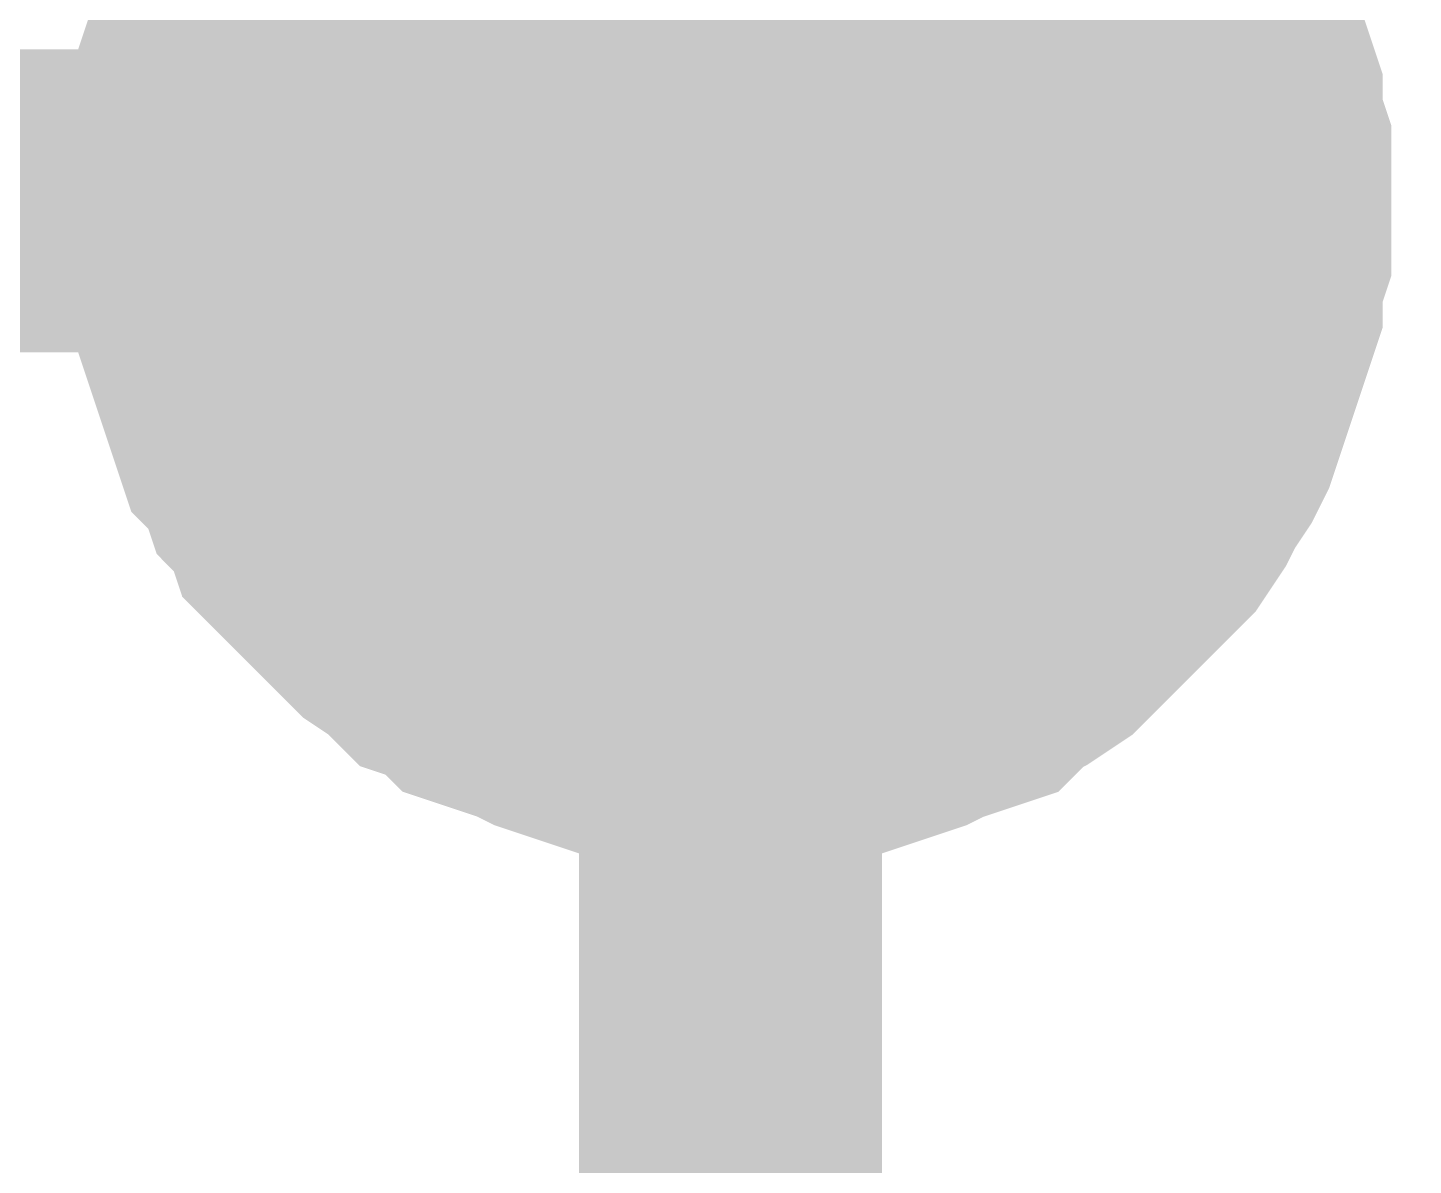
# Model space of a CAD drawing. Header units: inches. Extents: x 0 to 431, y 0 to 297.
# Drawn here: x 28.314 to 29.686, y 90.046 to 91.171 of the extents above; entities that cross this region are included whole.
import ezdxf

# ---------------------------------------------------------------- set-up
doc = ezdxf.new("R2010")
doc.units = ezdxf.units.IN
doc.layers.add('Sheet', color=255, linetype='Continuous')

msp = doc.modelspace()

# ---------------------------------------------------------------- linework, layer by layer
at = {"layer": 'Sheet'}
for points in [[(65.5057, 98.9985, 0.2997, 0.2997, 0), (29.01, 98.9985, 0.2997, 0.2997, 0), (29.01, 91, 0.2997, 0.2997, 0), (29.01, 70.9953, 0.2997, 0.2997, 0)], [(28.4976, 91, 0.2997, 0.2997, 0), (28.4976, 91.0252, 0.2997, 0.2997, 0), (28.4976, 91.0504, 0.2997, 0.2997, 0), (28.506, 91.0756, 0.2997, 0.2997, 0), (28.506, 91.1008, 0.2997, 0.2997, 0), (28.5144, 91.126, 0.2997, 0.2997, 0), (28.5228, 91.1512, 0.2997, 0.2997, 0), (28.5312, 91.1764, 0.2997, 0.2997, 0), (28.5396, 91.1933, 0.2997, 0.2997, 0), (28.548, 91.2185, 0.2997, 0.2997, 0), (28.5648, 91.2437, 0.2997, 0.2997, 0), (28.5732, 91.2605, 0.2997, 0.2997, 0), (28.59, 91.2773, 0.2997, 0.2997, 0), (28.5984, 91.3025, 0.2997, 0.2997, 0), (28.6152, 91.3193, 0.2997, 0.2997, 0), (28.632, 91.3361, 0.2997, 0.2997, 0)], [(28.4976, 91, 0.2997, 0.2997, 0), (28.4976, 91.0252, 0.2997, 0.2997, 0), (28.4976, 91.0504, 0.2997, 0.2997, 0), (28.506, 91.0756, 0.2997, 0.2997, 0), (28.506, 91.1008, 0.2997, 0.2997, 0), (28.5144, 91.126, 0.2997, 0.2997, 0), (28.5228, 91.1512, 0.2997, 0.2997, 0), (28.5312, 91.1764, 0.2997, 0.2997, 0), (28.5396, 91.1933, 0.2997, 0.2997, 0), (28.548, 91.2185, 0.2997, 0.2997, 0), (28.5648, 91.2437, 0.2997, 0.2997, 0), (28.5732, 91.2605, 0.2997, 0.2997, 0), (28.59, 91.2773, 0.2997, 0.2997, 0), (28.5984, 91.3025, 0.2997, 0.2997, 0), (28.6152, 91.3193, 0.2997, 0.2997, 0), (28.632, 91.3361, 0.2997, 0.2997, 0)], [(28.4976, 91, 0.2997, 0.2997, 0), (28.4976, 91.0252, 0.2997, 0.2997, 0), (28.4976, 91.0504, 0.2997, 0.2997, 0), (28.506, 91.0756, 0.2997, 0.2997, 0), (28.506, 91.1008, 0.2997, 0.2997, 0), (28.5144, 91.126, 0.2997, 0.2997, 0), (28.5228, 91.1512, 0.2997, 0.2997, 0), (28.5312, 91.1764, 0.2997, 0.2997, 0), (28.5396, 91.1933, 0.2997, 0.2997, 0), (28.548, 91.2185, 0.2997, 0.2997, 0), (28.5648, 91.2437, 0.2997, 0.2997, 0), (28.5732, 91.2605, 0.2997, 0.2997, 0), (28.59, 91.2773, 0.2997, 0.2997, 0), (28.5984, 91.3025, 0.2997, 0.2997, 0), (28.6152, 91.3193, 0.2997, 0.2997, 0), (28.632, 91.3361, 0.2997, 0.2997, 0)], [(28.4976, 91, 0.2997, 0.2997, 0), (28.4976, 91.0252, 0.2997, 0.2997, 0), (28.4976, 91.0504, 0.2997, 0.2997, 0), (28.506, 91.0756, 0.2997, 0.2997, 0), (28.506, 91.1008, 0.2997, 0.2997, 0), (28.5144, 91.126, 0.2997, 0.2997, 0), (28.5228, 91.1512, 0.2997, 0.2997, 0), (28.5312, 91.1764, 0.2997, 0.2997, 0), (28.5396, 91.1933, 0.2997, 0.2997, 0), (28.548, 91.2185, 0.2997, 0.2997, 0), (28.5648, 91.2437, 0.2997, 0.2997, 0), (28.5732, 91.2605, 0.2997, 0.2997, 0), (28.59, 91.2773, 0.2997, 0.2997, 0), (28.5984, 91.3025, 0.2997, 0.2997, 0), (28.6152, 91.3193, 0.2997, 0.2997, 0), (28.632, 91.3361, 0.2997, 0.2997, 0)], [(29.3797, 91.3361, 0.2997, 0.2997, 0), (29.3965, 91.3193, 0.2997, 0.2997, 0), (29.4133, 91.3025, 0.2997, 0.2997, 0), (29.4301, 91.2773, 0.2997, 0.2997, 0), (29.4385, 91.2605, 0.2997, 0.2997, 0), (29.4553, 91.2437, 0.2997, 0.2997, 0), (29.4637, 91.2185, 0.2997, 0.2997, 0), (29.4721, 91.1933, 0.2997, 0.2997, 0), (29.4805, 91.1764, 0.2997, 0.2997, 0), (29.4889, 91.1512, 0.2997, 0.2997, 0), (29.4973, 91.126, 0.2997, 0.2997, 0), (29.5057, 91.1008, 0.2997, 0.2997, 0), (29.5057, 91.0756, 0.2997, 0.2997, 0), (29.5141, 91.0504, 0.2997, 0.2997, 0), (29.5141, 91.0252, 0.2997, 0.2997, 0), (29.5141, 91, 0.2997, 0.2997, 0)], [(29.3797, 91.3361, 0.2997, 0.2997, 0), (29.3965, 91.3193, 0.2997, 0.2997, 0), (29.4133, 91.3025, 0.2997, 0.2997, 0), (29.4301, 91.2773, 0.2997, 0.2997, 0), (29.4385, 91.2605, 0.2997, 0.2997, 0), (29.4553, 91.2437, 0.2997, 0.2997, 0), (29.4637, 91.2185, 0.2997, 0.2997, 0), (29.4721, 91.1933, 0.2997, 0.2997, 0), (29.4805, 91.1764, 0.2997, 0.2997, 0), (29.4889, 91.1512, 0.2997, 0.2997, 0), (29.4973, 91.126, 0.2997, 0.2997, 0), (29.5057, 91.1008, 0.2997, 0.2997, 0), (29.5057, 91.0756, 0.2997, 0.2997, 0), (29.5141, 91.0504, 0.2997, 0.2997, 0), (29.5141, 91.0252, 0.2997, 0.2997, 0), (29.5141, 91, 0.2997, 0.2997, 0)], [(29.3797, 91.3361, 0.2997, 0.2997, 0), (29.3965, 91.3193, 0.2997, 0.2997, 0), (29.4133, 91.3025, 0.2997, 0.2997, 0), (29.4301, 91.2773, 0.2997, 0.2997, 0), (29.4385, 91.2605, 0.2997, 0.2997, 0), (29.4553, 91.2437, 0.2997, 0.2997, 0), (29.4637, 91.2185, 0.2997, 0.2997, 0), (29.4721, 91.1933, 0.2997, 0.2997, 0), (29.4805, 91.1764, 0.2997, 0.2997, 0), (29.4889, 91.1512, 0.2997, 0.2997, 0), (29.4973, 91.126, 0.2997, 0.2997, 0), (29.5057, 91.1008, 0.2997, 0.2997, 0), (29.5057, 91.0756, 0.2997, 0.2997, 0), (29.5141, 91.0504, 0.2997, 0.2997, 0), (29.5141, 91.0252, 0.2997, 0.2997, 0), (29.5141, 91, 0.2997, 0.2997, 0)], [(29.3797, 91.3361, 0.2997, 0.2997, 0), (29.3965, 91.3193, 0.2997, 0.2997, 0), (29.4133, 91.3025, 0.2997, 0.2997, 0), (29.4301, 91.2773, 0.2997, 0.2997, 0), (29.4385, 91.2605, 0.2997, 0.2997, 0), (29.4553, 91.2437, 0.2997, 0.2997, 0), (29.4637, 91.2185, 0.2997, 0.2997, 0), (29.4721, 91.1933, 0.2997, 0.2997, 0), (29.4805, 91.1764, 0.2997, 0.2997, 0), (29.4889, 91.1512, 0.2997, 0.2997, 0), (29.4973, 91.126, 0.2997, 0.2997, 0), (29.5057, 91.1008, 0.2997, 0.2997, 0), (29.5057, 91.0756, 0.2997, 0.2997, 0), (29.5141, 91.0504, 0.2997, 0.2997, 0), (29.5141, 91.0252, 0.2997, 0.2997, 0), (29.5141, 91, 0.2997, 0.2997, 0)], [(28.4976, 91, 0.0991, 0.0991, 0), (28.4976, 91.0252, 0.0991, 0.0991, 0), (28.4976, 91.0504, 0.0991, 0.0991, 0), (28.506, 91.0756, 0.0991, 0.0991, 0), (28.506, 91.1008, 0.0991, 0.0991, 0), (28.5144, 91.126, 0.0991, 0.0991, 0), (28.5228, 91.1512, 0.0991, 0.0991, 0), (28.5312, 91.1764, 0.0991, 0.0991, 0), (28.5396, 91.1933, 0.0991, 0.0991, 0), (28.548, 91.2185, 0.0991, 0.0991, 0), (28.5648, 91.2437, 0.0991, 0.0991, 0)], [(28.4976, 91, 0.0991, 0.0991, 0), (28.4976, 91.0252, 0.0991, 0.0991, 0), (28.4976, 91.0504, 0.0991, 0.0991, 0), (28.506, 91.0756, 0.0991, 0.0991, 0), (28.506, 91.1008, 0.0991, 0.0991, 0), (28.5144, 91.126, 0.0991, 0.0991, 0), (28.5228, 91.1512, 0.0991, 0.0991, 0), (28.5312, 91.1764, 0.0991, 0.0991, 0), (28.5396, 91.1933, 0.0991, 0.0991, 0), (28.548, 91.2185, 0.0991, 0.0991, 0), (28.5648, 91.2437, 0.0991, 0.0991, 0)], [(28.4976, 91, 0.0991, 0.0991, 0), (28.4976, 91.0252, 0.0991, 0.0991, 0), (28.4976, 91.0504, 0.0991, 0.0991, 0), (28.506, 91.0756, 0.0991, 0.0991, 0), (28.506, 91.1008, 0.0991, 0.0991, 0), (28.5144, 91.126, 0.0991, 0.0991, 0), (28.5228, 91.1512, 0.0991, 0.0991, 0), (28.5312, 91.1764, 0.0991, 0.0991, 0), (28.5396, 91.1933, 0.0991, 0.0991, 0), (28.548, 91.2185, 0.0991, 0.0991, 0), (28.5648, 91.2437, 0.0991, 0.0991, 0)], [(28.4976, 91, 0.0991, 0.0991, 0), (28.4976, 91.0252, 0.0991, 0.0991, 0), (28.4976, 91.0504, 0.0991, 0.0991, 0), (28.506, 91.0756, 0.0991, 0.0991, 0), (28.506, 91.1008, 0.0991, 0.0991, 0), (28.5144, 91.126, 0.0991, 0.0991, 0), (28.5228, 91.1512, 0.0991, 0.0991, 0), (28.5312, 91.1764, 0.0991, 0.0991, 0), (28.5396, 91.1933, 0.0991, 0.0991, 0), (28.548, 91.2185, 0.0991, 0.0991, 0), (28.5648, 91.2437, 0.0991, 0.0991, 0)], [(29.4553, 91.2437, 0.0991, 0.0991, 0), (29.4637, 91.2185, 0.0991, 0.0991, 0), (29.4721, 91.1933, 0.0991, 0.0991, 0), (29.4805, 91.1764, 0.0991, 0.0991, 0), (29.4889, 91.1512, 0.0991, 0.0991, 0), (29.4973, 91.126, 0.0991, 0.0991, 0), (29.5057, 91.1008, 0.0991, 0.0991, 0), (29.5057, 91.0756, 0.0991, 0.0991, 0), (29.5141, 91.0504, 0.0991, 0.0991, 0), (29.5141, 91.0252, 0.0991, 0.0991, 0), (29.5141, 91, 0.0991, 0.0991, 0)], [(29.4553, 91.2437, 0.0991, 0.0991, 0), (29.4637, 91.2185, 0.0991, 0.0991, 0), (29.4721, 91.1933, 0.0991, 0.0991, 0), (29.4805, 91.1764, 0.0991, 0.0991, 0), (29.4889, 91.1512, 0.0991, 0.0991, 0), (29.4973, 91.126, 0.0991, 0.0991, 0), (29.5057, 91.1008, 0.0991, 0.0991, 0), (29.5057, 91.0756, 0.0991, 0.0991, 0), (29.5141, 91.0504, 0.0991, 0.0991, 0), (29.5141, 91.0252, 0.0991, 0.0991, 0), (29.5141, 91, 0.0991, 0.0991, 0)], [(29.4553, 91.2437, 0.0991, 0.0991, 0), (29.4637, 91.2185, 0.0991, 0.0991, 0), (29.4721, 91.1933, 0.0991, 0.0991, 0), (29.4805, 91.1764, 0.0991, 0.0991, 0), (29.4889, 91.1512, 0.0991, 0.0991, 0), (29.4973, 91.126, 0.0991, 0.0991, 0), (29.5057, 91.1008, 0.0991, 0.0991, 0), (29.5057, 91.0756, 0.0991, 0.0991, 0), (29.5141, 91.0504, 0.0991, 0.0991, 0), (29.5141, 91.0252, 0.0991, 0.0991, 0), (29.5141, 91, 0.0991, 0.0991, 0)], [(29.4553, 91.2437, 0.0991, 0.0991, 0), (29.4637, 91.2185, 0.0991, 0.0991, 0), (29.4721, 91.1933, 0.0991, 0.0991, 0), (29.4805, 91.1764, 0.0991, 0.0991, 0), (29.4889, 91.1512, 0.0991, 0.0991, 0), (29.4973, 91.126, 0.0991, 0.0991, 0), (29.5057, 91.1008, 0.0991, 0.0991, 0), (29.5057, 91.0756, 0.0991, 0.0991, 0), (29.5141, 91.0504, 0.0991, 0.0991, 0), (29.5141, 91.0252, 0.0991, 0.0991, 0), (29.5141, 91, 0.0991, 0.0991, 0)], [(29.01, 60.9971, 0.2997, 0.2997, 0), (16.0131, 60.9971, 0.2997, 0.2997, 0), (16.0131, 91, 0.2997, 0.2997, 0), (29.01, 91, 0.2997, 0.2997, 0)], [(29.01, 90.4875, 0.2997, 0.2997, 0), (28.9848, 90.4875, 0.2997, 0.2997, 0), (28.9596, 90.4875, 0.2997, 0.2997, 0), (28.9344, 90.4959, 0.2997, 0.2997, 0), (28.9092, 90.4959, 0.2997, 0.2997, 0), (28.884, 90.5043, 0.2997, 0.2997, 0), (28.8588, 90.5127, 0.2997, 0.2997, 0), (28.8336, 90.5211, 0.2997, 0.2997, 0), (28.8168, 90.5295, 0.2997, 0.2997, 0), (28.7916, 90.5379, 0.2997, 0.2997, 0), (28.7664, 90.5463, 0.2997, 0.2997, 0), (28.7496, 90.5631, 0.2997, 0.2997, 0), (28.7244, 90.5715, 0.2997, 0.2997, 0), (28.7076, 90.5883, 0.2997, 0.2997, 0), (28.6824, 90.6051, 0.2997, 0.2997, 0), (28.6656, 90.6219, 0.2997, 0.2997, 0), (28.6488, 90.6387, 0.2997, 0.2997, 0), (28.632, 90.6555, 0.2997, 0.2997, 0), (28.6152, 90.6723, 0.2997, 0.2997, 0), (28.5984, 90.6891, 0.2997, 0.2997, 0), (28.59, 90.7143, 0.2997, 0.2997, 0), (28.5732, 90.7312, 0.2997, 0.2997, 0), (28.5648, 90.7564, 0.2997, 0.2997, 0), (28.548, 90.7732, 0.2997, 0.2997, 0), (28.5396, 90.7984, 0.2997, 0.2997, 0), (28.5312, 90.8236, 0.2997, 0.2997, 0), (28.5228, 90.8488, 0.2997, 0.2997, 0), (28.5144, 90.874, 0.2997, 0.2997, 0), (28.506, 90.8992, 0.2997, 0.2997, 0), (28.506, 90.9244, 0.2997, 0.2997, 0), (28.4976, 90.9496, 0.2997, 0.2997, 0), (28.4976, 90.9748, 0.2997, 0.2997, 0), (28.4976, 91, 0.2997, 0.2997, 0)], [(28.4976, 91, 0.2997, 0.2997, 0), (28.4976, 91, 0.2997, 0.2997, 0)], [(29.01, 90.4875, 0.2997, 0.2997, 0), (28.9848, 90.4875, 0.2997, 0.2997, 0), (28.9596, 90.4875, 0.2997, 0.2997, 0), (28.9344, 90.4959, 0.2997, 0.2997, 0), (28.9092, 90.4959, 0.2997, 0.2997, 0), (28.884, 90.5043, 0.2997, 0.2997, 0), (28.8588, 90.5127, 0.2997, 0.2997, 0), (28.8336, 90.5211, 0.2997, 0.2997, 0), (28.8168, 90.5295, 0.2997, 0.2997, 0), (28.7916, 90.5379, 0.2997, 0.2997, 0), (28.7664, 90.5463, 0.2997, 0.2997, 0), (28.7496, 90.5631, 0.2997, 0.2997, 0), (28.7244, 90.5715, 0.2997, 0.2997, 0), (28.7076, 90.5883, 0.2997, 0.2997, 0), (28.6824, 90.6051, 0.2997, 0.2997, 0), (28.6656, 90.6219, 0.2997, 0.2997, 0), (28.6488, 90.6387, 0.2997, 0.2997, 0), (28.632, 90.6555, 0.2997, 0.2997, 0), (28.6152, 90.6723, 0.2997, 0.2997, 0), (28.5984, 90.6891, 0.2997, 0.2997, 0), (28.59, 90.7143, 0.2997, 0.2997, 0), (28.5732, 90.7312, 0.2997, 0.2997, 0), (28.5648, 90.7564, 0.2997, 0.2997, 0), (28.548, 90.7732, 0.2997, 0.2997, 0), (28.5396, 90.7984, 0.2997, 0.2997, 0), (28.5312, 90.8236, 0.2997, 0.2997, 0), (28.5228, 90.8488, 0.2997, 0.2997, 0), (28.5144, 90.874, 0.2997, 0.2997, 0), (28.506, 90.8992, 0.2997, 0.2997, 0), (28.506, 90.9244, 0.2997, 0.2997, 0), (28.4976, 90.9496, 0.2997, 0.2997, 0), (28.4976, 90.9748, 0.2997, 0.2997, 0), (28.4976, 91, 0.2997, 0.2997, 0)], [(28.4976, 91, 0.2997, 0.2997, 0), (28.4976, 91, 0.2997, 0.2997, 0)], [(29.01, 90.4875, 0.2997, 0.2997, 0), (28.9848, 90.4875, 0.2997, 0.2997, 0), (28.9596, 90.4875, 0.2997, 0.2997, 0), (28.9344, 90.4959, 0.2997, 0.2997, 0), (28.9092, 90.4959, 0.2997, 0.2997, 0), (28.884, 90.5043, 0.2997, 0.2997, 0), (28.8588, 90.5127, 0.2997, 0.2997, 0), (28.8336, 90.5211, 0.2997, 0.2997, 0), (28.8168, 90.5295, 0.2997, 0.2997, 0), (28.7916, 90.5379, 0.2997, 0.2997, 0), (28.7664, 90.5463, 0.2997, 0.2997, 0), (28.7496, 90.5631, 0.2997, 0.2997, 0), (28.7244, 90.5715, 0.2997, 0.2997, 0), (28.7076, 90.5883, 0.2997, 0.2997, 0), (28.6824, 90.6051, 0.2997, 0.2997, 0), (28.6656, 90.6219, 0.2997, 0.2997, 0), (28.6488, 90.6387, 0.2997, 0.2997, 0), (28.632, 90.6555, 0.2997, 0.2997, 0), (28.6152, 90.6723, 0.2997, 0.2997, 0), (28.5984, 90.6891, 0.2997, 0.2997, 0), (28.59, 90.7143, 0.2997, 0.2997, 0), (28.5732, 90.7312, 0.2997, 0.2997, 0), (28.5648, 90.7564, 0.2997, 0.2997, 0), (28.548, 90.7732, 0.2997, 0.2997, 0), (28.5396, 90.7984, 0.2997, 0.2997, 0), (28.5312, 90.8236, 0.2997, 0.2997, 0), (28.5228, 90.8488, 0.2997, 0.2997, 0), (28.5144, 90.874, 0.2997, 0.2997, 0), (28.506, 90.8992, 0.2997, 0.2997, 0), (28.506, 90.9244, 0.2997, 0.2997, 0), (28.4976, 90.9496, 0.2997, 0.2997, 0), (28.4976, 90.9748, 0.2997, 0.2997, 0), (28.4976, 91, 0.2997, 0.2997, 0)], [(28.4976, 91, 0.2997, 0.2997, 0), (28.4976, 91, 0.2997, 0.2997, 0)], [(29.01, 90.4875, 0.2997, 0.2997, 0), (28.9848, 90.4875, 0.2997, 0.2997, 0), (28.9596, 90.4875, 0.2997, 0.2997, 0), (28.9344, 90.4959, 0.2997, 0.2997, 0), (28.9092, 90.4959, 0.2997, 0.2997, 0), (28.884, 90.5043, 0.2997, 0.2997, 0), (28.8588, 90.5127, 0.2997, 0.2997, 0), (28.8336, 90.5211, 0.2997, 0.2997, 0), (28.8168, 90.5295, 0.2997, 0.2997, 0), (28.7916, 90.5379, 0.2997, 0.2997, 0), (28.7664, 90.5463, 0.2997, 0.2997, 0), (28.7496, 90.5631, 0.2997, 0.2997, 0), (28.7244, 90.5715, 0.2997, 0.2997, 0), (28.7076, 90.5883, 0.2997, 0.2997, 0), (28.6824, 90.6051, 0.2997, 0.2997, 0), (28.6656, 90.6219, 0.2997, 0.2997, 0), (28.6488, 90.6387, 0.2997, 0.2997, 0), (28.632, 90.6555, 0.2997, 0.2997, 0), (28.6152, 90.6723, 0.2997, 0.2997, 0), (28.5984, 90.6891, 0.2997, 0.2997, 0), (28.59, 90.7143, 0.2997, 0.2997, 0), (28.5732, 90.7312, 0.2997, 0.2997, 0), (28.5648, 90.7564, 0.2997, 0.2997, 0), (28.548, 90.7732, 0.2997, 0.2997, 0), (28.5396, 90.7984, 0.2997, 0.2997, 0), (28.5312, 90.8236, 0.2997, 0.2997, 0), (28.5228, 90.8488, 0.2997, 0.2997, 0), (28.5144, 90.874, 0.2997, 0.2997, 0), (28.506, 90.8992, 0.2997, 0.2997, 0), (28.506, 90.9244, 0.2997, 0.2997, 0), (28.4976, 90.9496, 0.2997, 0.2997, 0), (28.4976, 90.9748, 0.2997, 0.2997, 0), (28.4976, 91, 0.2997, 0.2997, 0)], [(28.4976, 91, 0.2997, 0.2997, 0), (28.4976, 91, 0.2997, 0.2997, 0)], [(29.5141, 91, 0.2997, 0.2997, 0), (29.5141, 90.9748, 0.2997, 0.2997, 0), (29.5141, 90.9496, 0.2997, 0.2997, 0), (29.5057, 90.9244, 0.2997, 0.2997, 0), (29.5057, 90.8992, 0.2997, 0.2997, 0), (29.4973, 90.874, 0.2997, 0.2997, 0), (29.4889, 90.8488, 0.2997, 0.2997, 0), (29.4805, 90.8236, 0.2997, 0.2997, 0), (29.4721, 90.7984, 0.2997, 0.2997, 0), (29.4637, 90.7732, 0.2997, 0.2997, 0), (29.4553, 90.7564, 0.2997, 0.2997, 0), (29.4385, 90.7312, 0.2997, 0.2997, 0), (29.4301, 90.7143, 0.2997, 0.2997, 0), (29.4133, 90.6891, 0.2997, 0.2997, 0), (29.3965, 90.6723, 0.2997, 0.2997, 0), (29.3797, 90.6555, 0.2997, 0.2997, 0), (29.3629, 90.6387, 0.2997, 0.2997, 0), (29.3461, 90.6219, 0.2997, 0.2997, 0), (29.3293, 90.6051, 0.2997, 0.2997, 0), (29.3125, 90.5883, 0.2997, 0.2997, 0), (29.2873, 90.5715, 0.2997, 0.2997, 0), (29.2705, 90.5631, 0.2997, 0.2997, 0), (29.2537, 90.5463, 0.2997, 0.2997, 0), (29.2285, 90.5379, 0.2997, 0.2997, 0), (29.2033, 90.5295, 0.2997, 0.2997, 0), (29.1865, 90.5211, 0.2997, 0.2997, 0), (29.1613, 90.5127, 0.2997, 0.2997, 0), (29.1361, 90.5043, 0.2997, 0.2997, 0), (29.1109, 90.4959, 0.2997, 0.2997, 0), (29.0857, 90.4959, 0.2997, 0.2997, 0), (29.0605, 90.4875, 0.2997, 0.2997, 0), (29.0353, 90.4875, 0.2997, 0.2997, 0), (29.01, 90.4875, 0.2997, 0.2997, 0)], [(29.5141, 91, 0.2997, 0.2997, 0), (29.5141, 90.9748, 0.2997, 0.2997, 0), (29.5141, 90.9496, 0.2997, 0.2997, 0), (29.5057, 90.9244, 0.2997, 0.2997, 0), (29.5057, 90.8992, 0.2997, 0.2997, 0), (29.4973, 90.874, 0.2997, 0.2997, 0), (29.4889, 90.8488, 0.2997, 0.2997, 0), (29.4805, 90.8236, 0.2997, 0.2997, 0), (29.4721, 90.7984, 0.2997, 0.2997, 0), (29.4637, 90.7732, 0.2997, 0.2997, 0), (29.4553, 90.7564, 0.2997, 0.2997, 0), (29.4385, 90.7312, 0.2997, 0.2997, 0), (29.4301, 90.7143, 0.2997, 0.2997, 0), (29.4133, 90.6891, 0.2997, 0.2997, 0), (29.3965, 90.6723, 0.2997, 0.2997, 0), (29.3797, 90.6555, 0.2997, 0.2997, 0), (29.3629, 90.6387, 0.2997, 0.2997, 0), (29.3461, 90.6219, 0.2997, 0.2997, 0), (29.3293, 90.6051, 0.2997, 0.2997, 0), (29.3125, 90.5883, 0.2997, 0.2997, 0), (29.2873, 90.5715, 0.2997, 0.2997, 0), (29.2705, 90.5631, 0.2997, 0.2997, 0), (29.2537, 90.5463, 0.2997, 0.2997, 0), (29.2285, 90.5379, 0.2997, 0.2997, 0), (29.2033, 90.5295, 0.2997, 0.2997, 0), (29.1865, 90.5211, 0.2997, 0.2997, 0), (29.1613, 90.5127, 0.2997, 0.2997, 0), (29.1361, 90.5043, 0.2997, 0.2997, 0), (29.1109, 90.4959, 0.2997, 0.2997, 0), (29.0857, 90.4959, 0.2997, 0.2997, 0), (29.0605, 90.4875, 0.2997, 0.2997, 0), (29.0353, 90.4875, 0.2997, 0.2997, 0), (29.01, 90.4875, 0.2997, 0.2997, 0)], [(29.5141, 91, 0.2997, 0.2997, 0), (29.5141, 90.9748, 0.2997, 0.2997, 0), (29.5141, 90.9496, 0.2997, 0.2997, 0), (29.5057, 90.9244, 0.2997, 0.2997, 0), (29.5057, 90.8992, 0.2997, 0.2997, 0), (29.4973, 90.874, 0.2997, 0.2997, 0), (29.4889, 90.8488, 0.2997, 0.2997, 0), (29.4805, 90.8236, 0.2997, 0.2997, 0), (29.4721, 90.7984, 0.2997, 0.2997, 0), (29.4637, 90.7732, 0.2997, 0.2997, 0), (29.4553, 90.7564, 0.2997, 0.2997, 0), (29.4385, 90.7312, 0.2997, 0.2997, 0), (29.4301, 90.7143, 0.2997, 0.2997, 0), (29.4133, 90.6891, 0.2997, 0.2997, 0), (29.3965, 90.6723, 0.2997, 0.2997, 0), (29.3797, 90.6555, 0.2997, 0.2997, 0), (29.3629, 90.6387, 0.2997, 0.2997, 0), (29.3461, 90.6219, 0.2997, 0.2997, 0), (29.3293, 90.6051, 0.2997, 0.2997, 0), (29.3125, 90.5883, 0.2997, 0.2997, 0), (29.2873, 90.5715, 0.2997, 0.2997, 0), (29.2705, 90.5631, 0.2997, 0.2997, 0), (29.2537, 90.5463, 0.2997, 0.2997, 0), (29.2285, 90.5379, 0.2997, 0.2997, 0), (29.2033, 90.5295, 0.2997, 0.2997, 0), (29.1865, 90.5211, 0.2997, 0.2997, 0), (29.1613, 90.5127, 0.2997, 0.2997, 0), (29.1361, 90.5043, 0.2997, 0.2997, 0), (29.1109, 90.4959, 0.2997, 0.2997, 0), (29.0857, 90.4959, 0.2997, 0.2997, 0), (29.0605, 90.4875, 0.2997, 0.2997, 0), (29.0353, 90.4875, 0.2997, 0.2997, 0), (29.01, 90.4875, 0.2997, 0.2997, 0)], [(29.5141, 91, 0.2997, 0.2997, 0), (29.5141, 90.9748, 0.2997, 0.2997, 0), (29.5141, 90.9496, 0.2997, 0.2997, 0), (29.5057, 90.9244, 0.2997, 0.2997, 0), (29.5057, 90.8992, 0.2997, 0.2997, 0), (29.4973, 90.874, 0.2997, 0.2997, 0), (29.4889, 90.8488, 0.2997, 0.2997, 0), (29.4805, 90.8236, 0.2997, 0.2997, 0), (29.4721, 90.7984, 0.2997, 0.2997, 0), (29.4637, 90.7732, 0.2997, 0.2997, 0), (29.4553, 90.7564, 0.2997, 0.2997, 0), (29.4385, 90.7312, 0.2997, 0.2997, 0), (29.4301, 90.7143, 0.2997, 0.2997, 0), (29.4133, 90.6891, 0.2997, 0.2997, 0), (29.3965, 90.6723, 0.2997, 0.2997, 0), (29.3797, 90.6555, 0.2997, 0.2997, 0), (29.3629, 90.6387, 0.2997, 0.2997, 0), (29.3461, 90.6219, 0.2997, 0.2997, 0), (29.3293, 90.6051, 0.2997, 0.2997, 0), (29.3125, 90.5883, 0.2997, 0.2997, 0), (29.2873, 90.5715, 0.2997, 0.2997, 0), (29.2705, 90.5631, 0.2997, 0.2997, 0), (29.2537, 90.5463, 0.2997, 0.2997, 0), (29.2285, 90.5379, 0.2997, 0.2997, 0), (29.2033, 90.5295, 0.2997, 0.2997, 0), (29.1865, 90.5211, 0.2997, 0.2997, 0), (29.1613, 90.5127, 0.2997, 0.2997, 0), (29.1361, 90.5043, 0.2997, 0.2997, 0), (29.1109, 90.4959, 0.2997, 0.2997, 0), (29.0857, 90.4959, 0.2997, 0.2997, 0), (29.0605, 90.4875, 0.2997, 0.2997, 0), (29.0353, 90.4875, 0.2997, 0.2997, 0), (29.01, 90.4875, 0.2997, 0.2997, 0)], [(29.5141, 91, 0.2997, 0.2997, 0), (29.5141, 91, 0.2997, 0.2997, 0), (29.5141, 91, 0.2997, 0.2997, 0), (29.5141, 91, 0.2997, 0.2997, 0), (29.5141, 91, 0.2997, 0.2997, 0), (29.5141, 91, 0.2997, 0.2997, 0), (29.5141, 91, 0.2997, 0.2997, 0), (29.5141, 91, 0.2997, 0.2997, 0), (29.5141, 91, 0.2997, 0.2997, 0), (29.5141, 91, 0.2997, 0.2997, 0), (29.5141, 91, 0.2997, 0.2997, 0), (29.5141, 91, 0.2997, 0.2997, 0), (29.5141, 91, 0.2997, 0.2997, 0), (29.5141, 91, 0.2997, 0.2997, 0), (29.5141, 91, 0.2997, 0.2997, 0), (29.5141, 91, 0.2997, 0.2997, 0), (29.5141, 91, 0.2997, 0.2997, 0), (29.5141, 91, 0.2997, 0.2997, 0), (29.5141, 91, 0.2997, 0.2997, 0), (29.5141, 91, 0.2997, 0.2997, 0), (29.5141, 91, 0.2997, 0.2997, 0), (29.5141, 91, 0.2997, 0.2997, 0), (29.5141, 91, 0.2997, 0.2997, 0), (29.5141, 91, 0.2997, 0.2997, 0), (29.5141, 91, 0.2997, 0.2997, 0), (29.5141, 91, 0.2997, 0.2997, 0), (29.5141, 91, 0.2997, 0.2997, 0), (29.5141, 91, 0.2997, 0.2997, 0), (29.5141, 91, 0.2997, 0.2997, 0), (29.5141, 91, 0.2997, 0.2997, 0), (29.5141, 91, 0.2997, 0.2997, 0), (29.5141, 91, 0.2997, 0.2997, 0), (29.5141, 91, 0.2997, 0.2997, 0)], [(29.5141, 91, 0.2997, 0.2997, 0), (29.5141, 91, 0.2997, 0.2997, 0)], [(29.5141, 91, 0.2997, 0.2997, 0), (29.5141, 91, 0.2997, 0.2997, 0), (29.5141, 91, 0.2997, 0.2997, 0), (29.5141, 91, 0.2997, 0.2997, 0), (29.5141, 91, 0.2997, 0.2997, 0), (29.5141, 91, 0.2997, 0.2997, 0), (29.5141, 91, 0.2997, 0.2997, 0), (29.5141, 91, 0.2997, 0.2997, 0), (29.5141, 91, 0.2997, 0.2997, 0), (29.5141, 91, 0.2997, 0.2997, 0), (29.5141, 91, 0.2997, 0.2997, 0), (29.5141, 91, 0.2997, 0.2997, 0), (29.5141, 91, 0.2997, 0.2997, 0), (29.5141, 91, 0.2997, 0.2997, 0), (29.5141, 91, 0.2997, 0.2997, 0), (29.5141, 91, 0.2997, 0.2997, 0), (29.5141, 91, 0.2997, 0.2997, 0), (29.5141, 91, 0.2997, 0.2997, 0), (29.5141, 91, 0.2997, 0.2997, 0), (29.5141, 91, 0.2997, 0.2997, 0), (29.5141, 91, 0.2997, 0.2997, 0), (29.5141, 91, 0.2997, 0.2997, 0), (29.5141, 91, 0.2997, 0.2997, 0), (29.5141, 91, 0.2997, 0.2997, 0), (29.5141, 91, 0.2997, 0.2997, 0), (29.5141, 91, 0.2997, 0.2997, 0), (29.5141, 91, 0.2997, 0.2997, 0), (29.5141, 91, 0.2997, 0.2997, 0), (29.5141, 91, 0.2997, 0.2997, 0), (29.5141, 91, 0.2997, 0.2997, 0), (29.5141, 91, 0.2997, 0.2997, 0), (29.5141, 91, 0.2997, 0.2997, 0), (29.5141, 91, 0.2997, 0.2997, 0)], [(29.5141, 91, 0.2997, 0.2997, 0), (29.5141, 91, 0.2997, 0.2997, 0)], [(29.5141, 91, 0.2997, 0.2997, 0), (29.5141, 91, 0.2997, 0.2997, 0), (29.5141, 91, 0.2997, 0.2997, 0), (29.5141, 91, 0.2997, 0.2997, 0), (29.5141, 91, 0.2997, 0.2997, 0), (29.5141, 91, 0.2997, 0.2997, 0), (29.5141, 91, 0.2997, 0.2997, 0), (29.5141, 91, 0.2997, 0.2997, 0), (29.5141, 91, 0.2997, 0.2997, 0), (29.5141, 91, 0.2997, 0.2997, 0), (29.5141, 91, 0.2997, 0.2997, 0), (29.5141, 91, 0.2997, 0.2997, 0), (29.5141, 91, 0.2997, 0.2997, 0), (29.5141, 91, 0.2997, 0.2997, 0), (29.5141, 91, 0.2997, 0.2997, 0), (29.5141, 91, 0.2997, 0.2997, 0), (29.5141, 91, 0.2997, 0.2997, 0), (29.5141, 91, 0.2997, 0.2997, 0), (29.5141, 91, 0.2997, 0.2997, 0), (29.5141, 91, 0.2997, 0.2997, 0), (29.5141, 91, 0.2997, 0.2997, 0), (29.5141, 91, 0.2997, 0.2997, 0), (29.5141, 91, 0.2997, 0.2997, 0), (29.5141, 91, 0.2997, 0.2997, 0), (29.5141, 91, 0.2997, 0.2997, 0), (29.5141, 91, 0.2997, 0.2997, 0), (29.5141, 91, 0.2997, 0.2997, 0), (29.5141, 91, 0.2997, 0.2997, 0), (29.5141, 91, 0.2997, 0.2997, 0), (29.5141, 91, 0.2997, 0.2997, 0), (29.5141, 91, 0.2997, 0.2997, 0), (29.5141, 91, 0.2997, 0.2997, 0), (29.5141, 91, 0.2997, 0.2997, 0)], [(29.5141, 91, 0.2997, 0.2997, 0), (29.5141, 91, 0.2997, 0.2997, 0)], [(29.5141, 91, 0.2997, 0.2997, 0), (29.5141, 91, 0.2997, 0.2997, 0), (29.5141, 91, 0.2997, 0.2997, 0), (29.5141, 91, 0.2997, 0.2997, 0), (29.5141, 91, 0.2997, 0.2997, 0), (29.5141, 91, 0.2997, 0.2997, 0), (29.5141, 91, 0.2997, 0.2997, 0), (29.5141, 91, 0.2997, 0.2997, 0), (29.5141, 91, 0.2997, 0.2997, 0), (29.5141, 91, 0.2997, 0.2997, 0), (29.5141, 91, 0.2997, 0.2997, 0), (29.5141, 91, 0.2997, 0.2997, 0), (29.5141, 91, 0.2997, 0.2997, 0), (29.5141, 91, 0.2997, 0.2997, 0), (29.5141, 91, 0.2997, 0.2997, 0), (29.5141, 91, 0.2997, 0.2997, 0), (29.5141, 91, 0.2997, 0.2997, 0), (29.5141, 91, 0.2997, 0.2997, 0), (29.5141, 91, 0.2997, 0.2997, 0), (29.5141, 91, 0.2997, 0.2997, 0), (29.5141, 91, 0.2997, 0.2997, 0), (29.5141, 91, 0.2997, 0.2997, 0), (29.5141, 91, 0.2997, 0.2997, 0), (29.5141, 91, 0.2997, 0.2997, 0), (29.5141, 91, 0.2997, 0.2997, 0), (29.5141, 91, 0.2997, 0.2997, 0), (29.5141, 91, 0.2997, 0.2997, 0), (29.5141, 91, 0.2997, 0.2997, 0), (29.5141, 91, 0.2997, 0.2997, 0), (29.5141, 91, 0.2997, 0.2997, 0), (29.5141, 91, 0.2997, 0.2997, 0), (29.5141, 91, 0.2997, 0.2997, 0), (29.5141, 91, 0.2997, 0.2997, 0)], [(29.5141, 91, 0.2997, 0.2997, 0), (29.5141, 91, 0.2997, 0.2997, 0)], [(29.01, 90.4875, 0.0991, 0.0991, 0), (28.9848, 90.4875, 0.0991, 0.0991, 0), (28.9596, 90.4875, 0.0991, 0.0991, 0), (28.9344, 90.4959, 0.0991, 0.0991, 0), (28.9092, 90.4959, 0.0991, 0.0991, 0), (28.884, 90.5043, 0.0991, 0.0991, 0), (28.8588, 90.5127, 0.0991, 0.0991, 0), (28.8336, 90.5211, 0.0991, 0.0991, 0), (28.8168, 90.5295, 0.0991, 0.0991, 0), (28.7916, 90.5379, 0.0991, 0.0991, 0), (28.7664, 90.5463, 0.0991, 0.0991, 0), (28.7496, 90.5631, 0.0991, 0.0991, 0), (28.7244, 90.5715, 0.0991, 0.0991, 0), (28.7076, 90.5883, 0.0991, 0.0991, 0), (28.6824, 90.6051, 0.0991, 0.0991, 0), (28.6656, 90.6219, 0.0991, 0.0991, 0), (28.6488, 90.6387, 0.0991, 0.0991, 0), (28.632, 90.6555, 0.0991, 0.0991, 0), (28.6152, 90.6723, 0.0991, 0.0991, 0), (28.5984, 90.6891, 0.0991, 0.0991, 0), (28.59, 90.7143, 0.0991, 0.0991, 0), (28.5732, 90.7312, 0.0991, 0.0991, 0), (28.5648, 90.7564, 0.0991, 0.0991, 0), (28.548, 90.7732, 0.0991, 0.0991, 0), (28.5396, 90.7984, 0.0991, 0.0991, 0), (28.5312, 90.8236, 0.0991, 0.0991, 0), (28.5228, 90.8488, 0.0991, 0.0991, 0), (28.5144, 90.874, 0.0991, 0.0991, 0), (28.506, 90.8992, 0.0991, 0.0991, 0), (28.506, 90.9244, 0.0991, 0.0991, 0), (28.4976, 90.9496, 0.0991, 0.0991, 0), (28.4976, 90.9748, 0.0991, 0.0991, 0), (28.4976, 91, 0.0991, 0.0991, 0)], [(28.4976, 91, 0.0991, 0.0991, 0), (28.4976, 91, 0.0991, 0.0991, 0)], [(29.01, 90.4875, 0.0991, 0.0991, 0), (28.9848, 90.4875, 0.0991, 0.0991, 0), (28.9596, 90.4875, 0.0991, 0.0991, 0), (28.9344, 90.4959, 0.0991, 0.0991, 0), (28.9092, 90.4959, 0.0991, 0.0991, 0), (28.884, 90.5043, 0.0991, 0.0991, 0), (28.8588, 90.5127, 0.0991, 0.0991, 0), (28.8336, 90.5211, 0.0991, 0.0991, 0), (28.8168, 90.5295, 0.0991, 0.0991, 0), (28.7916, 90.5379, 0.0991, 0.0991, 0), (28.7664, 90.5463, 0.0991, 0.0991, 0), (28.7496, 90.5631, 0.0991, 0.0991, 0), (28.7244, 90.5715, 0.0991, 0.0991, 0), (28.7076, 90.5883, 0.0991, 0.0991, 0), (28.6824, 90.6051, 0.0991, 0.0991, 0), (28.6656, 90.6219, 0.0991, 0.0991, 0), (28.6488, 90.6387, 0.0991, 0.0991, 0), (28.632, 90.6555, 0.0991, 0.0991, 0), (28.6152, 90.6723, 0.0991, 0.0991, 0), (28.5984, 90.6891, 0.0991, 0.0991, 0), (28.59, 90.7143, 0.0991, 0.0991, 0), (28.5732, 90.7312, 0.0991, 0.0991, 0), (28.5648, 90.7564, 0.0991, 0.0991, 0), (28.548, 90.7732, 0.0991, 0.0991, 0), (28.5396, 90.7984, 0.0991, 0.0991, 0), (28.5312, 90.8236, 0.0991, 0.0991, 0), (28.5228, 90.8488, 0.0991, 0.0991, 0), (28.5144, 90.874, 0.0991, 0.0991, 0), (28.506, 90.8992, 0.0991, 0.0991, 0), (28.506, 90.9244, 0.0991, 0.0991, 0), (28.4976, 90.9496, 0.0991, 0.0991, 0), (28.4976, 90.9748, 0.0991, 0.0991, 0), (28.4976, 91, 0.0991, 0.0991, 0)], [(28.4976, 91, 0.0991, 0.0991, 0), (28.4976, 91, 0.0991, 0.0991, 0)], [(29.01, 90.4875, 0.0991, 0.0991, 0), (28.9848, 90.4875, 0.0991, 0.0991, 0), (28.9596, 90.4875, 0.0991, 0.0991, 0), (28.9344, 90.4959, 0.0991, 0.0991, 0), (28.9092, 90.4959, 0.0991, 0.0991, 0), (28.884, 90.5043, 0.0991, 0.0991, 0), (28.8588, 90.5127, 0.0991, 0.0991, 0), (28.8336, 90.5211, 0.0991, 0.0991, 0), (28.8168, 90.5295, 0.0991, 0.0991, 0), (28.7916, 90.5379, 0.0991, 0.0991, 0), (28.7664, 90.5463, 0.0991, 0.0991, 0), (28.7496, 90.5631, 0.0991, 0.0991, 0), (28.7244, 90.5715, 0.0991, 0.0991, 0), (28.7076, 90.5883, 0.0991, 0.0991, 0), (28.6824, 90.6051, 0.0991, 0.0991, 0), (28.6656, 90.6219, 0.0991, 0.0991, 0), (28.6488, 90.6387, 0.0991, 0.0991, 0), (28.632, 90.6555, 0.0991, 0.0991, 0), (28.6152, 90.6723, 0.0991, 0.0991, 0), (28.5984, 90.6891, 0.0991, 0.0991, 0), (28.59, 90.7143, 0.0991, 0.0991, 0), (28.5732, 90.7312, 0.0991, 0.0991, 0), (28.5648, 90.7564, 0.0991, 0.0991, 0), (28.548, 90.7732, 0.0991, 0.0991, 0), (28.5396, 90.7984, 0.0991, 0.0991, 0), (28.5312, 90.8236, 0.0991, 0.0991, 0), (28.5228, 90.8488, 0.0991, 0.0991, 0), (28.5144, 90.874, 0.0991, 0.0991, 0), (28.506, 90.8992, 0.0991, 0.0991, 0), (28.506, 90.9244, 0.0991, 0.0991, 0), (28.4976, 90.9496, 0.0991, 0.0991, 0), (28.4976, 90.9748, 0.0991, 0.0991, 0), (28.4976, 91, 0.0991, 0.0991, 0)], [(28.4976, 91, 0.0991, 0.0991, 0), (28.4976, 91, 0.0991, 0.0991, 0)], [(29.01, 90.4875, 0.0991, 0.0991, 0), (28.9848, 90.4875, 0.0991, 0.0991, 0), (28.9596, 90.4875, 0.0991, 0.0991, 0), (28.9344, 90.4959, 0.0991, 0.0991, 0), (28.9092, 90.4959, 0.0991, 0.0991, 0), (28.884, 90.5043, 0.0991, 0.0991, 0), (28.8588, 90.5127, 0.0991, 0.0991, 0), (28.8336, 90.5211, 0.0991, 0.0991, 0), (28.8168, 90.5295, 0.0991, 0.0991, 0), (28.7916, 90.5379, 0.0991, 0.0991, 0), (28.7664, 90.5463, 0.0991, 0.0991, 0), (28.7496, 90.5631, 0.0991, 0.0991, 0), (28.7244, 90.5715, 0.0991, 0.0991, 0), (28.7076, 90.5883, 0.0991, 0.0991, 0), (28.6824, 90.6051, 0.0991, 0.0991, 0), (28.6656, 90.6219, 0.0991, 0.0991, 0), (28.6488, 90.6387, 0.0991, 0.0991, 0), (28.632, 90.6555, 0.0991, 0.0991, 0), (28.6152, 90.6723, 0.0991, 0.0991, 0), (28.5984, 90.6891, 0.0991, 0.0991, 0), (28.59, 90.7143, 0.0991, 0.0991, 0), (28.5732, 90.7312, 0.0991, 0.0991, 0), (28.5648, 90.7564, 0.0991, 0.0991, 0), (28.548, 90.7732, 0.0991, 0.0991, 0), (28.5396, 90.7984, 0.0991, 0.0991, 0), (28.5312, 90.8236, 0.0991, 0.0991, 0), (28.5228, 90.8488, 0.0991, 0.0991, 0), (28.5144, 90.874, 0.0991, 0.0991, 0), (28.506, 90.8992, 0.0991, 0.0991, 0), (28.506, 90.9244, 0.0991, 0.0991, 0), (28.4976, 90.9496, 0.0991, 0.0991, 0), (28.4976, 90.9748, 0.0991, 0.0991, 0), (28.4976, 91, 0.0991, 0.0991, 0)], [(28.4976, 91, 0.0991, 0.0991, 0), (28.4976, 91, 0.0991, 0.0991, 0)], [(29.5141, 91, 0.0991, 0.0991, 0), (29.5141, 90.9748, 0.0991, 0.0991, 0), (29.5141, 90.9496, 0.0991, 0.0991, 0), (29.5057, 90.9244, 0.0991, 0.0991, 0), (29.5057, 90.8992, 0.0991, 0.0991, 0), (29.4973, 90.874, 0.0991, 0.0991, 0), (29.4889, 90.8488, 0.0991, 0.0991, 0), (29.4805, 90.8236, 0.0991, 0.0991, 0), (29.4721, 90.7984, 0.0991, 0.0991, 0), (29.4637, 90.7732, 0.0991, 0.0991, 0), (29.4553, 90.7564, 0.0991, 0.0991, 0), (29.4385, 90.7312, 0.0991, 0.0991, 0), (29.4301, 90.7143, 0.0991, 0.0991, 0), (29.4133, 90.6891, 0.0991, 0.0991, 0), (29.3965, 90.6723, 0.0991, 0.0991, 0), (29.3797, 90.6555, 0.0991, 0.0991, 0), (29.3629, 90.6387, 0.0991, 0.0991, 0), (29.3461, 90.6219, 0.0991, 0.0991, 0), (29.3293, 90.6051, 0.0991, 0.0991, 0), (29.3125, 90.5883, 0.0991, 0.0991, 0), (29.2873, 90.5715, 0.0991, 0.0991, 0), (29.2705, 90.5631, 0.0991, 0.0991, 0), (29.2537, 90.5463, 0.0991, 0.0991, 0), (29.2285, 90.5379, 0.0991, 0.0991, 0), (29.2033, 90.5295, 0.0991, 0.0991, 0), (29.1865, 90.5211, 0.0991, 0.0991, 0), (29.1613, 90.5127, 0.0991, 0.0991, 0), (29.1361, 90.5043, 0.0991, 0.0991, 0), (29.1109, 90.4959, 0.0991, 0.0991, 0), (29.0857, 90.4959, 0.0991, 0.0991, 0), (29.0605, 90.4875, 0.0991, 0.0991, 0), (29.0353, 90.4875, 0.0991, 0.0991, 0), (29.01, 90.4875, 0.0991, 0.0991, 0)], [(29.5141, 91, 0.0991, 0.0991, 0), (29.5141, 90.9748, 0.0991, 0.0991, 0), (29.5141, 90.9496, 0.0991, 0.0991, 0), (29.5057, 90.9244, 0.0991, 0.0991, 0), (29.5057, 90.8992, 0.0991, 0.0991, 0), (29.4973, 90.874, 0.0991, 0.0991, 0), (29.4889, 90.8488, 0.0991, 0.0991, 0), (29.4805, 90.8236, 0.0991, 0.0991, 0), (29.4721, 90.7984, 0.0991, 0.0991, 0), (29.4637, 90.7732, 0.0991, 0.0991, 0), (29.4553, 90.7564, 0.0991, 0.0991, 0), (29.4385, 90.7312, 0.0991, 0.0991, 0), (29.4301, 90.7143, 0.0991, 0.0991, 0), (29.4133, 90.6891, 0.0991, 0.0991, 0), (29.3965, 90.6723, 0.0991, 0.0991, 0), (29.3797, 90.6555, 0.0991, 0.0991, 0), (29.3629, 90.6387, 0.0991, 0.0991, 0), (29.3461, 90.6219, 0.0991, 0.0991, 0), (29.3293, 90.6051, 0.0991, 0.0991, 0), (29.3125, 90.5883, 0.0991, 0.0991, 0), (29.2873, 90.5715, 0.0991, 0.0991, 0), (29.2705, 90.5631, 0.0991, 0.0991, 0), (29.2537, 90.5463, 0.0991, 0.0991, 0), (29.2285, 90.5379, 0.0991, 0.0991, 0), (29.2033, 90.5295, 0.0991, 0.0991, 0), (29.1865, 90.5211, 0.0991, 0.0991, 0), (29.1613, 90.5127, 0.0991, 0.0991, 0), (29.1361, 90.5043, 0.0991, 0.0991, 0), (29.1109, 90.4959, 0.0991, 0.0991, 0), (29.0857, 90.4959, 0.0991, 0.0991, 0), (29.0605, 90.4875, 0.0991, 0.0991, 0), (29.0353, 90.4875, 0.0991, 0.0991, 0), (29.01, 90.4875, 0.0991, 0.0991, 0)], [(29.5141, 91, 0.0991, 0.0991, 0), (29.5141, 90.9748, 0.0991, 0.0991, 0), (29.5141, 90.9496, 0.0991, 0.0991, 0), (29.5057, 90.9244, 0.0991, 0.0991, 0), (29.5057, 90.8992, 0.0991, 0.0991, 0), (29.4973, 90.874, 0.0991, 0.0991, 0), (29.4889, 90.8488, 0.0991, 0.0991, 0), (29.4805, 90.8236, 0.0991, 0.0991, 0), (29.4721, 90.7984, 0.0991, 0.0991, 0), (29.4637, 90.7732, 0.0991, 0.0991, 0), (29.4553, 90.7564, 0.0991, 0.0991, 0), (29.4385, 90.7312, 0.0991, 0.0991, 0), (29.4301, 90.7143, 0.0991, 0.0991, 0), (29.4133, 90.6891, 0.0991, 0.0991, 0), (29.3965, 90.6723, 0.0991, 0.0991, 0), (29.3797, 90.6555, 0.0991, 0.0991, 0), (29.3629, 90.6387, 0.0991, 0.0991, 0), (29.3461, 90.6219, 0.0991, 0.0991, 0), (29.3293, 90.6051, 0.0991, 0.0991, 0), (29.3125, 90.5883, 0.0991, 0.0991, 0), (29.2873, 90.5715, 0.0991, 0.0991, 0), (29.2705, 90.5631, 0.0991, 0.0991, 0), (29.2537, 90.5463, 0.0991, 0.0991, 0), (29.2285, 90.5379, 0.0991, 0.0991, 0), (29.2033, 90.5295, 0.0991, 0.0991, 0), (29.1865, 90.5211, 0.0991, 0.0991, 0), (29.1613, 90.5127, 0.0991, 0.0991, 0), (29.1361, 90.5043, 0.0991, 0.0991, 0), (29.1109, 90.4959, 0.0991, 0.0991, 0), (29.0857, 90.4959, 0.0991, 0.0991, 0), (29.0605, 90.4875, 0.0991, 0.0991, 0), (29.0353, 90.4875, 0.0991, 0.0991, 0), (29.01, 90.4875, 0.0991, 0.0991, 0)], [(29.5141, 91, 0.0991, 0.0991, 0), (29.5141, 90.9748, 0.0991, 0.0991, 0), (29.5141, 90.9496, 0.0991, 0.0991, 0), (29.5057, 90.9244, 0.0991, 0.0991, 0), (29.5057, 90.8992, 0.0991, 0.0991, 0), (29.4973, 90.874, 0.0991, 0.0991, 0), (29.4889, 90.8488, 0.0991, 0.0991, 0), (29.4805, 90.8236, 0.0991, 0.0991, 0), (29.4721, 90.7984, 0.0991, 0.0991, 0), (29.4637, 90.7732, 0.0991, 0.0991, 0), (29.4553, 90.7564, 0.0991, 0.0991, 0), (29.4385, 90.7312, 0.0991, 0.0991, 0), (29.4301, 90.7143, 0.0991, 0.0991, 0), (29.4133, 90.6891, 0.0991, 0.0991, 0), (29.3965, 90.6723, 0.0991, 0.0991, 0), (29.3797, 90.6555, 0.0991, 0.0991, 0), (29.3629, 90.6387, 0.0991, 0.0991, 0), (29.3461, 90.6219, 0.0991, 0.0991, 0), (29.3293, 90.6051, 0.0991, 0.0991, 0), (29.3125, 90.5883, 0.0991, 0.0991, 0), (29.2873, 90.5715, 0.0991, 0.0991, 0), (29.2705, 90.5631, 0.0991, 0.0991, 0), (29.2537, 90.5463, 0.0991, 0.0991, 0), (29.2285, 90.5379, 0.0991, 0.0991, 0), (29.2033, 90.5295, 0.0991, 0.0991, 0), (29.1865, 90.5211, 0.0991, 0.0991, 0), (29.1613, 90.5127, 0.0991, 0.0991, 0), (29.1361, 90.5043, 0.0991, 0.0991, 0), (29.1109, 90.4959, 0.0991, 0.0991, 0), (29.0857, 90.4959, 0.0991, 0.0991, 0), (29.0605, 90.4875, 0.0991, 0.0991, 0), (29.0353, 90.4875, 0.0991, 0.0991, 0), (29.01, 90.4875, 0.0991, 0.0991, 0)], [(29.5141, 91, 0.0991, 0.0991, 0), (29.5141, 91, 0.0991, 0.0991, 0), (29.5141, 91, 0.0991, 0.0991, 0), (29.5141, 91, 0.0991, 0.0991, 0), (29.5141, 91, 0.0991, 0.0991, 0), (29.5141, 91, 0.0991, 0.0991, 0), (29.5141, 91, 0.0991, 0.0991, 0), (29.5141, 91, 0.0991, 0.0991, 0), (29.5141, 91, 0.0991, 0.0991, 0), (29.5141, 91, 0.0991, 0.0991, 0), (29.5141, 91, 0.0991, 0.0991, 0), (29.5141, 91, 0.0991, 0.0991, 0), (29.5141, 91, 0.0991, 0.0991, 0), (29.5141, 91, 0.0991, 0.0991, 0), (29.5141, 91, 0.0991, 0.0991, 0), (29.5141, 91, 0.0991, 0.0991, 0), (29.5141, 91, 0.0991, 0.0991, 0), (29.5141, 91, 0.0991, 0.0991, 0), (29.5141, 91, 0.0991, 0.0991, 0), (29.5141, 91, 0.0991, 0.0991, 0), (29.5141, 91, 0.0991, 0.0991, 0), (29.5141, 91, 0.0991, 0.0991, 0), (29.5141, 91, 0.0991, 0.0991, 0), (29.5141, 91, 0.0991, 0.0991, 0), (29.5141, 91, 0.0991, 0.0991, 0), (29.5141, 91, 0.0991, 0.0991, 0), (29.5141, 91, 0.0991, 0.0991, 0), (29.5141, 91, 0.0991, 0.0991, 0), (29.5141, 91, 0.0991, 0.0991, 0), (29.5141, 91, 0.0991, 0.0991, 0), (29.5141, 91, 0.0991, 0.0991, 0), (29.5141, 91, 0.0991, 0.0991, 0), (29.5141, 91, 0.0991, 0.0991, 0)], [(29.5141, 91, 0.0991, 0.0991, 0), (29.5141, 91, 0.0991, 0.0991, 0)], [(29.5141, 91, 0.0991, 0.0991, 0), (29.5141, 91, 0.0991, 0.0991, 0), (29.5141, 91, 0.0991, 0.0991, 0), (29.5141, 91, 0.0991, 0.0991, 0), (29.5141, 91, 0.0991, 0.0991, 0), (29.5141, 91, 0.0991, 0.0991, 0), (29.5141, 91, 0.0991, 0.0991, 0), (29.5141, 91, 0.0991, 0.0991, 0), (29.5141, 91, 0.0991, 0.0991, 0), (29.5141, 91, 0.0991, 0.0991, 0), (29.5141, 91, 0.0991, 0.0991, 0), (29.5141, 91, 0.0991, 0.0991, 0), (29.5141, 91, 0.0991, 0.0991, 0), (29.5141, 91, 0.0991, 0.0991, 0), (29.5141, 91, 0.0991, 0.0991, 0), (29.5141, 91, 0.0991, 0.0991, 0), (29.5141, 91, 0.0991, 0.0991, 0), (29.5141, 91, 0.0991, 0.0991, 0), (29.5141, 91, 0.0991, 0.0991, 0), (29.5141, 91, 0.0991, 0.0991, 0), (29.5141, 91, 0.0991, 0.0991, 0), (29.5141, 91, 0.0991, 0.0991, 0), (29.5141, 91, 0.0991, 0.0991, 0), (29.5141, 91, 0.0991, 0.0991, 0), (29.5141, 91, 0.0991, 0.0991, 0), (29.5141, 91, 0.0991, 0.0991, 0), (29.5141, 91, 0.0991, 0.0991, 0), (29.5141, 91, 0.0991, 0.0991, 0), (29.5141, 91, 0.0991, 0.0991, 0), (29.5141, 91, 0.0991, 0.0991, 0), (29.5141, 91, 0.0991, 0.0991, 0), (29.5141, 91, 0.0991, 0.0991, 0), (29.5141, 91, 0.0991, 0.0991, 0)], [(29.5141, 91, 0.0991, 0.0991, 0), (29.5141, 91, 0.0991, 0.0991, 0)], [(29.5141, 91, 0.0991, 0.0991, 0), (29.5141, 91, 0.0991, 0.0991, 0), (29.5141, 91, 0.0991, 0.0991, 0), (29.5141, 91, 0.0991, 0.0991, 0), (29.5141, 91, 0.0991, 0.0991, 0), (29.5141, 91, 0.0991, 0.0991, 0), (29.5141, 91, 0.0991, 0.0991, 0), (29.5141, 91, 0.0991, 0.0991, 0), (29.5141, 91, 0.0991, 0.0991, 0), (29.5141, 91, 0.0991, 0.0991, 0), (29.5141, 91, 0.0991, 0.0991, 0), (29.5141, 91, 0.0991, 0.0991, 0), (29.5141, 91, 0.0991, 0.0991, 0), (29.5141, 91, 0.0991, 0.0991, 0), (29.5141, 91, 0.0991, 0.0991, 0), (29.5141, 91, 0.0991, 0.0991, 0), (29.5141, 91, 0.0991, 0.0991, 0), (29.5141, 91, 0.0991, 0.0991, 0), (29.5141, 91, 0.0991, 0.0991, 0), (29.5141, 91, 0.0991, 0.0991, 0), (29.5141, 91, 0.0991, 0.0991, 0), (29.5141, 91, 0.0991, 0.0991, 0), (29.5141, 91, 0.0991, 0.0991, 0), (29.5141, 91, 0.0991, 0.0991, 0), (29.5141, 91, 0.0991, 0.0991, 0), (29.5141, 91, 0.0991, 0.0991, 0), (29.5141, 91, 0.0991, 0.0991, 0), (29.5141, 91, 0.0991, 0.0991, 0), (29.5141, 91, 0.0991, 0.0991, 0), (29.5141, 91, 0.0991, 0.0991, 0), (29.5141, 91, 0.0991, 0.0991, 0), (29.5141, 91, 0.0991, 0.0991, 0), (29.5141, 91, 0.0991, 0.0991, 0)], [(29.5141, 91, 0.0991, 0.0991, 0), (29.5141, 91, 0.0991, 0.0991, 0)], [(29.5141, 91, 0.0991, 0.0991, 0), (29.5141, 91, 0.0991, 0.0991, 0), (29.5141, 91, 0.0991, 0.0991, 0), (29.5141, 91, 0.0991, 0.0991, 0), (29.5141, 91, 0.0991, 0.0991, 0), (29.5141, 91, 0.0991, 0.0991, 0), (29.5141, 91, 0.0991, 0.0991, 0), (29.5141, 91, 0.0991, 0.0991, 0), (29.5141, 91, 0.0991, 0.0991, 0), (29.5141, 91, 0.0991, 0.0991, 0), (29.5141, 91, 0.0991, 0.0991, 0), (29.5141, 91, 0.0991, 0.0991, 0), (29.5141, 91, 0.0991, 0.0991, 0), (29.5141, 91, 0.0991, 0.0991, 0), (29.5141, 91, 0.0991, 0.0991, 0), (29.5141, 91, 0.0991, 0.0991, 0), (29.5141, 91, 0.0991, 0.0991, 0), (29.5141, 91, 0.0991, 0.0991, 0), (29.5141, 91, 0.0991, 0.0991, 0), (29.5141, 91, 0.0991, 0.0991, 0), (29.5141, 91, 0.0991, 0.0991, 0), (29.5141, 91, 0.0991, 0.0991, 0), (29.5141, 91, 0.0991, 0.0991, 0), (29.5141, 91, 0.0991, 0.0991, 0), (29.5141, 91, 0.0991, 0.0991, 0), (29.5141, 91, 0.0991, 0.0991, 0), (29.5141, 91, 0.0991, 0.0991, 0), (29.5141, 91, 0.0991, 0.0991, 0), (29.5141, 91, 0.0991, 0.0991, 0), (29.5141, 91, 0.0991, 0.0991, 0), (29.5141, 91, 0.0991, 0.0991, 0), (29.5141, 91, 0.0991, 0.0991, 0), (29.5141, 91, 0.0991, 0.0991, 0)], [(29.5141, 91, 0.0991, 0.0991, 0), (29.5141, 91, 0.0991, 0.0991, 0)]]:
    msp.add_lwpolyline(points, format="xyseb", dxfattribs=at)
msp.add_lwpolyline([(28.746, 91, 0.508, 0.508, 1), (29.254, 91, 0.508, 0.508, 1)], format="xyseb", close=True, dxfattribs=at)

doc.saveas('drawing.dxf')
